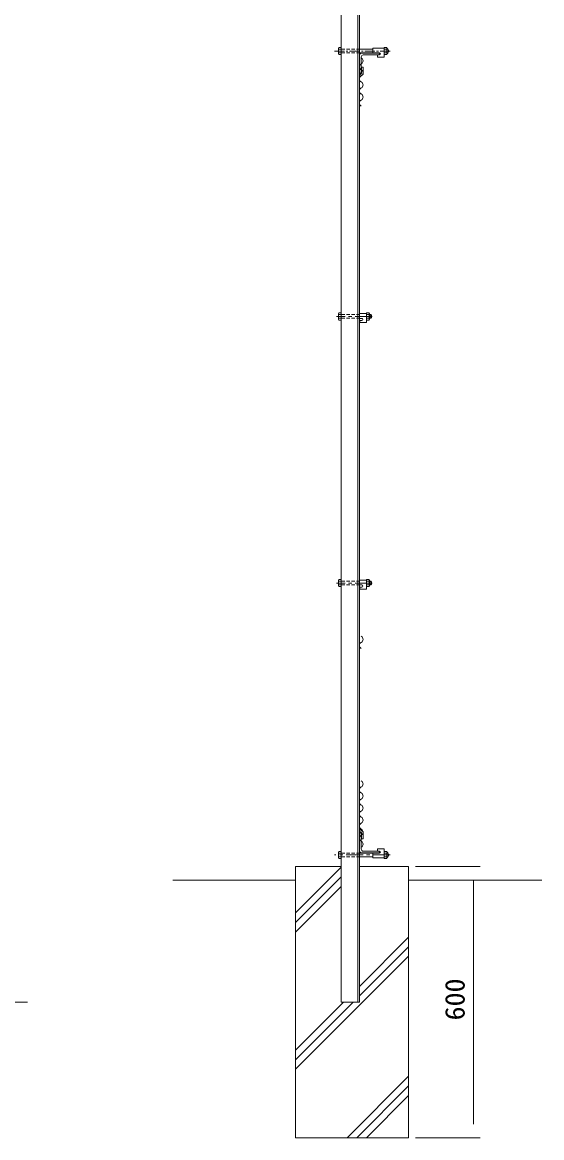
# Model space of a CAD drawing. Units: millimetres, scale not verified. Extents: x -4455 to 4455, y -3150 to 3150.
# Drawn here: x -307 to 842, y -879 to 1589 of the extents above; entities that cross this region are included whole.
import ezdxf
from ezdxf.enums import TextEntityAlignment as Align

# ---------------------------------------------------------------- set-up
doc = ezdxf.new("R2010")
doc.units = ezdxf.units.MM
doc.header["$LTSCALE"] = 30
for name, pattern in [('USER1', [2, 1.25, -0.25, 0.25, -0.25]), ('USER2', [0.375, 0.25, -0.125]), ('USER3', [1.125, 0.75, -0.125, 0.125, -0.125])]:
    doc.linetypes.add(name, pattern=pattern)
for name, color, linetype, lineweight in [('0-0_1部材', 3, 'Continuous', 18), ('0-1_5寸法', 1, 'Continuous', 18), ('0-3_8部品', 3, 'Continuous', 18), ('0-4_4基礎', 4, 'Continuous', 18), ('0-5_2網', 4, 'Continuous', 18), ('0-6_AMI', 3, 'Continuous', 18), ('0-D_GL', 7, 'Continuous', 9)]:
    doc.layers.add(name, color=color, linetype=linetype, lineweight=lineweight)
doc.styles.add('ＭＳ ゴシック', font='')
doc.styles.get('ＭＳ ゴシック').set_extended_font_data('MS Gothic')

msp = doc.modelspace()

# ---------------------------------------------------------------- linework, layer by layer
at = {"layer": '0-0_1部材', "color": 7, "lineweight": 9}
for p, q in [((398.51, 2030.91), (398.51, -579.09)), ((435.01, 2030.91), (435.01, -579.09)), ((438.51, 2030.91), (438.51, 20.91)), ((438.51, 1580.91), (438.51, -579.09)), ((438.51, 1475.91), (438.51, 1515.91)), ((442.51, 1478.91), (442.51, 1512.41)), ((447.01, 1516.91), (480.51, 1516.91)), ((443.39, 1489.75), (443.39, 1476.08)), ((446.89, 1489.75), (443.39, 1489.75)), ((446.89, 1489.75), (446.89, 1474.37)), ((438.51, 1472.31), (443.39, 1476.08)), ((438.51, 1475.91), (439.51, 1475.91)), ((438.51, 1467.89), (446.89, 1474.37)), ((438.51, -196.08), (446.89, -202.55)), ((438.51, -200.5), (443.39, -204.27)), ((438.51, -204.09), (438.51, -244.09)), ((438.51, -204.09), (439.51, -204.09)), ((442.51, -207.09), (442.51, -240.59)), ((443.39, -217.94), (443.39, -204.27)), ((446.89, -217.94), (443.39, -217.94)), ((446.89, -217.94), (446.89, -202.55)), ((447.01, -245.09), (480.51, -245.09))]:
    msp.add_line(p, q, dxfattribs=at)
for points in [[(443.51, 1520.91), (483.51, 1520.91), (483.51, 1519.91)], [(443.51, -249.09), (483.51, -249.09), (483.51, -248.09)]]:
    msp.add_lwpolyline(points, dxfattribs=at)
for centre, radius, start, end in [((443.51, 1515.91), 5, 90, 180), ((447.01, 1512.41), 4.5, 90, 180), ((480.51, 1519.91), 3, 270, 360), ((439.51, 1478.91), 3, 270, 360), ((439.51, -207.09), 3, 0, 90), ((443.51, -244.09), 5, 180, 270), ((447.01, -240.59), 4.5, 180, 270), ((480.51, -248.09), 3, 0, 90)]:
    msp.add_arc(centre, radius, start, end, dxfattribs=at)
at = {"layer": '0-1_5寸法'}
for p, q in [((562.46, -279.09), (706.07, -279.09)), ((691.07, -309.09), (691.07, -849.09)), ((562.46, -879.09), (706.07, -879.09))]:
    msp.add_line(p, q, dxfattribs=at)
at = {"layer": '0-3_8部品'}
for p, q in [((393.22, 1533.2), (398.51, 1533.2)), ((468.32, 1531.68), (493.32, 1531.68)), ((468.32, 1531.68), (468.32, 1521.18)), ((493.32, 1517.52), (493.32, 1533.2)), ((493.32, 1531.68), (493.32, 1511.68)), ((499.72, 1519.44), (499.72, 1531.28)), ((392.11, 1519.44), (393.22, 1517.52)), ((392.79, 1529.36), (398.51, 1529.36)), ((392.79, 1521.36), (398.51, 1521.36)), ((438.51, 1529.36), (468.32, 1529.36)), ((438.51, 1521.36), (468.32, 1521.36)), ((468.32, 1521.18), (483.07, 1521.18)), ((478.32, 1516.68), (483.07, 1516.68)), ((478.32, 1516.68), (478.32, 1511.68)), ((478.32, 1511.68), (493.32, 1511.68)), ((499.03, 1529.36), (493.32, 1529.36)), ((499.03, 1521.36), (493.32, 1521.36)), ((498.61, 1517.52), (493.32, 1517.52)), ((499.72, 1519.44), (498.61, 1517.52)), ((392.11, 943.96), (393.22, 945.88)), ((392.11, 932.12), (392.11, 943.96)), ((392.79, 942.04), (398.51, 942.04)), ((393.22, 945.88), (398.51, 945.88)), ((398.51, 930.2), (398.51, 945.88)), ((438.51, 944.36), (454.26, 944.36)), ((454.26, 930.2), (454.26, 945.88)), ((454.26, 944.36), (454.26, 924.36)), ((459.97, 942.04), (454.26, 942.04)), ((460.66, 932.12), (460.66, 943.96)), ((460.66, 942.04), (464.21, 942.04)), ((464.21, 934.04), (464.21, 942.04)), ((392.79, 934.04), (398.51, 934.04)), ((438.51, 933.86), (444.01, 933.86)), ((439.26, 929.36), (439.26, 924.36)), ((439.26, 929.36), (444.01, 929.36)), ((439.26, 924.36), (454.26, 924.36)), ((459.97, 934.04), (454.26, 934.04)), ((459.55, 930.2), (454.26, 930.2)), ((460.66, 932.12), (459.55, 930.2)), ((460.66, 934.04), (464.21, 934.04)), ((392.11, 342.12), (392.11, 353.96)), ((392.79, 352.04), (398.51, 352.04)), ((398.51, 340.2), (398.51, 355.88)), ((438.51, 354.36), (454.26, 354.36)), ((454.26, 340.2), (454.26, 355.88)), ((459.55, 355.88), (454.26, 355.88)), ((454.26, 354.36), (454.26, 334.36)), ((459.97, 352.04), (454.26, 352.04)), ((460.66, 353.96), (459.55, 355.88)), ((460.66, 342.12), (460.66, 353.96)), ((460.66, 352.04), (464.21, 352.04)), ((464.21, 344.04), (464.21, 352.04)), ((392.11, 342.12), (393.22, 340.2)), ((392.79, 344.04), (398.51, 344.04)), ((393.22, 340.2), (398.51, 340.2)), ((438.51, 343.86), (444.01, 343.86)), ((439.26, 339.36), (444.01, 339.36)), ((459.97, 344.04), (454.26, 344.04)), ((460.66, 344.04), (464.21, 344.04)), ((392.11, -247.62), (393.22, -245.7)), ((478.32, -239.86), (493.32, -239.86)), ((478.32, -244.86), (478.32, -239.86)), ((478.32, -244.86), (483.07, -244.86)), ((493.32, -259.86), (493.32, -239.86)), ((493.32, -245.7), (493.32, -261.38)), ((498.61, -245.7), (493.32, -245.7)), ((499.72, -247.62), (498.61, -245.7)), ((392.79, -249.54), (398.51, -249.54)), ((392.79, -257.54), (398.51, -257.54)), ((393.22, -261.38), (398.51, -261.38)), ((438.51, -249.54), (468.32, -249.54)), ((438.51, -257.54), (468.32, -257.54)), ((468.32, -249.36), (483.07, -249.36)), ((468.32, -259.86), (468.32, -249.36)), ((468.32, -259.86), (493.32, -259.86)), ((499.03, -249.54), (493.32, -249.54)), ((499.03, -257.54), (493.32, -257.54)), ((499.72, -247.62), (499.72, -259.46))]:
    msp.add_line(p, q, dxfattribs=at)
at = {"layer": '0-3_8部品', "color": 1, "linetype": 'USER3'}
msp.add_line((506.74, 1525.36), (383.46, 1525.36), dxfattribs=at)
at = {"layer": '0-3_8部品', "linetype": 'USER2'}
for p, q in [((398.51, 1529.36), (438.51, 1529.36)), ((398.51, 1521.36), (438.51, 1521.36)), ((398.51, -249.54), (438.51, -249.54)), ((398.51, -257.54), (438.51, -257.54))]:
    msp.add_line(p, q, dxfattribs=at)
at = {"layer": '0-3_8部品', "color": 1, "linetype": 'USER1'}
for p, q in [((466.84, 938.04), (387.8, 938.04)), ((466.84, 348.04), (387.8, 348.04)), ((506.74, -253.54), (383.46, -253.54))]:
    msp.add_line(p, q, dxfattribs=at)
at = {"layer": '0-3_8部品', "color": 1, "linetype": 'USER2'}
for p, q in [((398.51, 942.04), (438.51, 942.04)), ((398.51, 934.04), (438.51, 934.04)), ((398.51, 352.04), (438.51, 352.04)), ((398.51, 344.04), (438.51, 344.04))]:
    msp.add_line(p, q, dxfattribs=at)
at = {"layer": '0-3_8部品', "color": 7, "lineweight": 9}
for p, q in [((438.51, 922.91), (438.51, 938.91)), ((438.51, 332.91), (438.51, 348.91))]:
    msp.add_line(p, q, dxfattribs=at)
at = {"layer": '0-3_8部品', "color": 1}
for p, q in [((460.66, 941.24), (464.61, 941.24)), ((460.66, 934.84), (464.61, 934.84)), ((460.66, 351.24), (464.61, 351.24)), ((460.66, 344.84), (464.61, 344.84))]:
    msp.add_line(p, q, dxfattribs=at)
at = {"layer": '0-3_8部品'}
for points in [[(392.11, 1519.44), (392.11, 1531.28), (393.22, 1533.2)], [(393.22, 1517.52), (398.51, 1517.52), (398.51, 1533.2)], [(499.72, 1531.28), (498.61, 1533.2), (493.32, 1533.2)], [(460.66, 943.96), (459.55, 945.88), (454.26, 945.88)], [(392.11, 932.12), (393.22, 930.2), (398.51, 930.2)], [(392.11, 353.96), (393.22, 355.88), (398.51, 355.88)], [(439.26, 339.36), (439.26, 334.36), (454.26, 334.36)], [(460.66, 342.12), (459.55, 340.2), (454.26, 340.2)], [(393.22, -245.7), (398.51, -245.7), (398.51, -261.38)], [(392.11, -247.62), (392.11, -259.46), (393.22, -261.38)], [(499.72, -259.46), (498.61, -261.38), (493.32, -261.38)]]:
    msp.add_lwpolyline(points, dxfattribs=at)
for centre, radius, start, end in [((395.14, 1531.28), 3.03, 180, 219.3382), ((496.69, 1531.28), 3.03, 320.6618, 360), ((496.56, 1525.36), 6.71, 298.05542, 61.94458), ((404.11, 1525.36), 12, 160.52878, 199.47122), ((395.14, 1519.44), 3.03, 140.6618, 180), ((483.07, 1518.93), 2.25, 270, 90), ((487.72, 1525.36), 12, 340.52878, 19.47122), ((496.69, 1519.44), 3.03, 360, 39.3382), ((395.14, 943.96), 3.03, 180, 219.3382), ((404.11, 938.04), 12, 160.52878, 199.47122), ((457.63, 943.96), 3.03, 320.6618, 0), ((448.66, 938.04), 12, 340.52878, 19.47122), ((457.28, 938.04), 8, 330, 30), ((395.14, 932.12), 3.03, 140.6618, 180), ((444.01, 931.61), 2.25, 270, 90), ((457.63, 932.12), 3.03, 0, 39.3382), ((395.14, 353.96), 3.03, 180, 219.3382), ((404.11, 348.04), 12, 160.52878, 199.47122), ((457.63, 353.96), 3.03, 320.6618, 0), ((448.66, 348.04), 12, 340.52878, 19.47122), ((457.28, 348.04), 8, 330, 30), ((395.14, 342.12), 3.03, 140.6618, 180), ((444.01, 341.61), 2.25, 270, 90), ((457.63, 342.12), 3.03, 0, 39.3382), ((483.07, -247.11), 2.25, 270, 90), ((395.14, -247.62), 3.03, 180, 219.3382), ((404.11, -253.54), 12, 160.52878, 199.47122), ((395.14, -259.46), 3.03, 140.6618, 180), ((496.69, -247.62), 3.03, 320.6618, 0), ((487.72, -253.54), 12, 340.52878, 19.47122), ((496.69, -259.46), 3.03, 0, 39.3382), ((496.56, -253.54), 6.71, 298.05542, 61.94458)]:
    msp.add_arc(centre, radius, start, end, dxfattribs=at)
at = {"layer": '0-4_4基礎', "color": 7, "lineweight": 9}
for p, q in [((297.46, -879.09), (297.46, -279.09)), ((297.46, -279.09), (398.51, -279.09)), ((438.51, -279.09), (547.46, -279.09)), ((547.46, -879.09), (547.46, -279.09)), ((297.46, -879.09), (547.46, -879.09))]:
    msp.add_line(p, q, dxfattribs=at)
at = {"layer": '0-4_4基礎'}
for p, q in [((297.46, -381.87), (398.51, -280.82)), ((297.46, -403.08), (398.51, -302.03)), ((297.46, -424.29), (398.51, -323.24)), ((438.51, -544.28), (547.46, -435.33)), ((438.51, -565.49), (547.46, -456.54)), ((297.46, -727.75), (547.46, -477.75)), ((297.46, -706.54), (424.9, -579.09)), ((297.46, -685.33), (403.69, -579.09)), ((411.51, -879.09), (547.46, -743.15)), ((432.73, -879.09), (547.46, -764.36)), ((453.94, -879.09), (547.46, -785.57))]:
    msp.add_line(p, q, dxfattribs=at)
at = {"layer": '0-5_2網', "color": 1}
msp.add_line((-1370.57, -579.09), (-295.33, -579.09), dxfattribs=at)
at = {"layer": '0-5_2網', "color": 3}
for centre, start, end in [((439.15, 223.61), 298.07249, 61.92751), ((446.26, 210.28), 118.07249, 241.92751)]:
    msp.add_arc(centre, 7.56, start, end, dxfattribs=at)
at = {"layer": '0-6_AMI'}
for centre, start, end in [((439.15, 1503.61), 298.07249, 61.92751), ((446.26, 1490.28), 118.07249, 241.92751), ((439.15, 1476.94), 298.07249, 61.92751), ((446.26, 1463.61), 118.07249, 241.92751), ((439.15, 1450.28), 298.07249, 61.92751), ((446.26, 1436.94), 118.07249, 241.92751), ((446.26, 1410.28), 118.07249, 241.92751), ((439.15, 1423.61), 298.07249, 61.92751), ((439.15, -96.39), 298.07249, 61.92751), ((446.26, -109.72), 118.07249, 241.92751), ((439.15, -123.06), 298.07249, 61.92751), ((446.26, -136.39), 118.07249, 241.92751), ((439.15, -149.72), 298.07249, 61.92751), ((446.26, -163.06), 118.07249, 241.92751), ((439.15, -176.39), 298.07249, 61.92751), ((446.26, -189.72), 118.07249, 241.92751), ((439.15, -203.06), 298.07249, 61.92751), ((446.26, -216.39), 118.07249, 241.92751), ((439.15, -229.72), 298.07249, 61.92751)]:
    msp.add_arc(centre, 7.56, start, end, dxfattribs=at)
at = {"layer": '0-D_GL'}
for p, q in [((297.46, -309.09), (25.78, -309.09)), ((547.46, -309.09), (841.82, -309.09)), ((398.51, -579.09), (438.51, -579.09))]:
    msp.add_line(p, q, dxfattribs=at)

# ---------------------------------------------------------------- texts
at = {"layer": '0-1_5寸法', "color": 3, "style": 'ＭＳ ゴシック', "width": 1.05}
msp.add_text('600', height=43.33, rotation=90, dxfattribs=at).set_placement((684.4, -619.59), align=Align.BOTTOM_LEFT)

doc.saveas('drawing.dxf')
